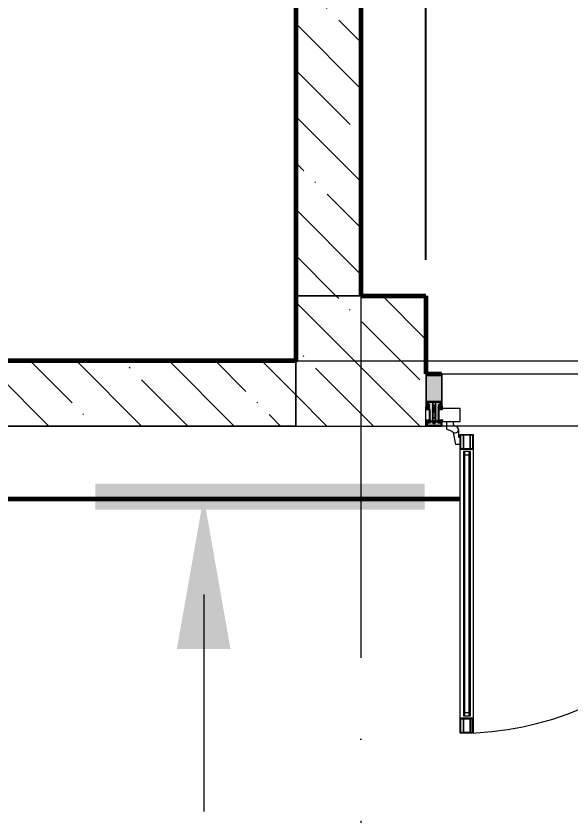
# Model space of a CAD drawing. Header units: millimetres. Extents: x -592259 to 288321, y -552984 to 293768.
# Drawn here: x 89027 to 90731, y 38580 to 41035 of the extents above; entities that cross this region are included whole.
import ezdxf

# ---------------------------------------------------------------- set-up
doc = ezdxf.new("R2010")
doc.units = ezdxf.units.MM
doc.linetypes.add('ADSK_Линия сетки', pattern=[2500, 2000, -250, 0, -250])
doc.linetypes.add('ADSK_Скрыто', pattern=[600, 300, -300])
doc.layers.get('Defpoints').update_dxf_attribs({"color": 250})
for name, color, linetype, lineweight in [('4.1) Штук. 3.1 вып', 6, 'Continuous', 60), ('4.2) Штук 4 вып', 6, 'Continuous', 60), ('A-____-____-DIMS', 250, 'Continuous', 9), ('A-DOOR-____-MCUT', 250, 'Continuous', 5), ('A-DOOR-____-OTLN', 250, 'Continuous', 5), ('A-FLOR-____-OTLN', 250, 'Continuous', 9), ('A-GLAZ-CURT-MCUT', 250, 'Continuous', 9), ('A-GLAZ-CURT-OTLN', 250, 'Continuous', 5), ('A-GLAZ-CWMG-MCUT', 250, 'Continuous', 9), ('A-GLAZ-CWMG-OTLN', 250, 'Continuous', 5), ('A-WALL-____-MCUT', 250, 'Continuous', 13), ('A-WALL-____-PATT', 250, 'Continuous', 13), ('G-____-____-SYMB', 250, 'ADSK_Скрыто', 9), ('G-XREF-____-OTLN', 250, 'Continuous', 9), ('S-COLS-____-MCUT', 250, 'Continuous', 25), ('S-COLS-____-OTLN', 250, 'Continuous', 9), ('S-GRID-____-OTLN', 250, 'Continuous', 9)]:
    doc.layers.add(name, color=color, linetype=linetype, lineweight=lineweight)
doc.styles.get("Standard").update_dxf_attribs({"font": 'ГОСТ тип А.ttf'})
doc.dimstyles.new('А3', dxfattribs={"dimtxt": 333, "dimasz": 222, "dimexe": 222, "dimexo": 111, "dimgap": 111, "dimtad": 1, "dimtoh": 1, "dimdec": 0, "dimrnd": 0.0015, "dimzin": 0, "dimdsep": 46, "dimtxsty": 'Standard', "dimblk": 'OBLIQUE', "dimcen": 0, "dimclrd": 7, "dimclre": 7, "dimclrt": 7, "dimadec": 0, "dimazin": 0, "dimtfac": 1, "dimtdec": 0, "dimtofl": 0, "dimtmove": 0, "dimatfit": 3, "dimfxl": 1, "dimtolj": 1, "dimtzin": 0, "dimarcsym": 0})
pattern_1 = [(135, (12287.91, -0.0006), (-142.5612, -142.5612), []), (135, (12430.48, -0.0006), (-142.5612, -142.5612), [252.016, -50.403, 3.353, -47.05])]

# ---------------------------------------------------------------- blocks, each defined once
blk = doc.blocks.new('Разрез - Номер вида спереди_3_5 мм-32550530-АР1_Кладочный план 1 этажа С2и3')
at = {"layer": 'G-____-____-SYMB', "linetype": 'Continuous'}
for points in [[(9.798, 0.404), (9.798, -0.394), (-0.333, -0.394), (-0.333, 0.404)], [(2.176, -4.675), (3, 0), (3.824, -4.675)]]:
    blk.add_hatch(color=256, dxfattribs=at).paths.add_polyline_path(points)
at = {"layer": 'G-____-____-SYMB', "linetype": 'Continuous', "lineweight": 20}
blk.add_line((3, -3), (3, -9.663), dxfattribs=at)
blk = doc.blocks.new('DRS_ДПУраспашная_2Ст_Прямоугольная - Н_ДО_1420х2400h 3-37168225-АР1_Маркировочный план 1 этажа С2и3')
at = {"layer": 'A-DOOR-____-MCUT'}
for p, q in [((-957.5, -60), (-917.5, -60)), ((-957.5, -977.5), (-957.5, -60)), ((-917.5, -60), (-917.5, -977.5)), ((917.5, -60), (957.5, -60)), ((917.5, -977.5), (917.5, -60)), ((957.5, -60), (957.5, -977.5)), ((-917.5, -977.5), (-957.5, -977.5)), ((957.5, -977.5), (917.5, -977.5))]:
    blk.add_line(p, q, dxfattribs=at)
at = {"layer": 'A-DOOR-____-OTLN'}
for p, q in [((-999.4, -20), (-978.3, -20)), ((-999.4, -20), (-999.4, -44.1)), ((-978.3, -29.2), (-978.3, -20)), ((978.3, -29.2), (978.3, -20)), ((999.4, -20), (978.3, -20)), ((999.4, -20), (999.4, -44.1)), ((-981.7, -51), (-999.4, -44.1)), ((-962.7, -44.9), (-962.7, -64.5)), ((962.7, -44.9), (962.7, -64.5)), ((981.7, -51), (999.4, -44.1)), ((-978.8, -53.8), (-972.1, -90.6)), ((-957.5, -106), (-957.5, -60)), ((-957.5, -60), (-917.5, -60)), ((-955.7, -104.3), (-955.7, -61.7)), ((-955.7, -61.7), (-948.3, -61.7)), ((-948.3, -61.7), (-948.3, -104.3)), ((-946.5, -104.3), (-946.5, -61.7)), ((-946.5, -61.7), (-927.3, -61.7)), ((-927.3, -61.7), (-927.3, -104.3)), ((-925.5, -104.3), (-925.5, -61.7)), ((-925.5, -61.7), (-919.5, -61.7)), ((-919.5, -61.7), (-919.5, -104.3)), ((-917.5, -60), (-917.5, -106)), ((917.5, -60), (917.5, -106)), ((957.5, -60), (917.5, -60)), ((919.5, -61.7), (919.5, -104.3)), ((925.5, -61.7), (919.5, -61.7)), ((925.5, -104.3), (925.5, -61.7)), ((927.3, -61.7), (927.3, -104.3)), ((946.5, -61.7), (927.3, -61.7)), ((946.5, -104.3), (946.5, -61.7)), ((955.7, -61.7), (948.3, -61.7)), ((948.3, -61.7), (948.3, -104.3)), ((955.7, -104.3), (955.7, -61.7)), ((957.5, -106), (957.5, -60)), ((978.8, -53.8), (972.1, -90.6)), ((-957.5, -90.6), (-972.1, -90.6)), ((957.5, -90.6), (972.1, -90.6)), ((-917.5, -106), (-957.5, -106)), ((-948.3, -104.3), (-955.7, -104.3)), ((-925.5, -113), (-947, -113)), ((-947, -113), (-947, -924.5)), ((-927.3, -104.3), (-946.5, -104.3)), ((-943, -924.5), (-943, -113)), ((-929.5, -924.5), (-929.5, -113)), ((-919.5, -104.3), (-925.5, -104.3)), ((-925.5, -924.5), (-925.5, -113)), ((917.5, -106), (957.5, -106)), ((919.5, -104.3), (925.5, -104.3)), ((925.5, -924.5), (925.5, -113)), ((925.5, -113), (947, -113)), ((927.3, -104.3), (946.5, -104.3)), ((929.5, -924.5), (929.5, -113)), ((943, -924.5), (943, -113)), ((947, -113), (947, -924.5)), ((948.3, -104.3), (955.7, -104.3)), ((-943, -123), (-929.5, -123)), ((943, -123), (929.5, -123)), ((-917.5, -931.5), (-957.5, -931.5)), ((-957.5, -977.5), (-957.5, -931.5)), ((-947, -924.5), (-925.5, -924.5)), ((-943, -914.5), (-929.5, -914.5)), ((-917.5, -931.5), (-917.5, -977.5)), ((917.5, -931.5), (957.5, -931.5)), ((917.5, -931.5), (917.5, -977.5)), ((947, -924.5), (925.5, -924.5)), ((943, -914.5), (929.5, -914.5)), ((957.5, -977.5), (957.5, -931.5)), ((-955.7, -975.8), (-955.7, -933.2)), ((-955.7, -933.2), (-948.3, -933.2)), ((-948.3, -933.2), (-948.3, -975.8)), ((-946.5, -975.8), (-946.5, -933.2)), ((-946.5, -933.2), (-927.3, -933.2)), ((-927.3, -933.2), (-927.3, -975.8)), ((-925.5, -933.2), (-925.5, -975.8)), ((-919.5, -933.2), (-925.5, -933.2)), ((-919.5, -975.8), (-919.5, -933.2)), ((919.5, -975.8), (919.5, -933.2)), ((919.5, -933.2), (925.5, -933.2)), ((925.5, -933.2), (925.5, -975.8)), ((927.3, -933.2), (927.3, -975.8)), ((946.5, -933.2), (927.3, -933.2)), ((946.5, -975.8), (946.5, -933.2)), ((955.7, -933.2), (948.3, -933.2)), ((948.3, -933.2), (948.3, -975.8)), ((955.7, -975.8), (955.7, -933.2)), ((-917.5, -977.5), (-957.5, -977.5)), ((-948.3, -975.8), (-955.7, -975.8)), ((-927.3, -975.8), (-946.5, -975.8)), ((-925.5, -975.8), (-919.5, -975.8)), ((917.5, -977.5), (957.5, -977.5)), ((925.5, -975.8), (919.5, -975.8)), ((927.3, -975.8), (946.5, -975.8)), ((948.3, -975.8), (955.7, -975.8))]:
    blk.add_line(p, q, dxfattribs=at)
for centre, radius, start, end in [((-957.5, -20), 957.5, 270, 0), ((957.5, -20), 957.5, 180, 270), ((-973.2, -44.9), 10.5, 215.318, 90), ((-973.2, -29.2), 5.18, 180, 270), ((973.2, -44.9), 10.5, 90, 324.682), ((973.2, -29.2), 5.18, 270, 0), ((-957.5, -64.5), 5.18, 180, 270.1088), ((957.5, -64.5), 5.18, 269.8912, 360)]:
    blk.add_arc(centre, radius, start, end, dxfattribs=at)
at = {"layer": 'A-GLAZ-CURT-MCUT', "lineweight": 5}
for p, q in [((-957.5, 20), (-1022.5, 20)), ((-1022.5, 20), (-1022.5, -20)), ((-957.5, -20), (-957.5, 20)), ((1022.5, 20), (957.5, 20)), ((957.5, 20), (957.5, -20)), ((1022.5, -20), (1022.5, 20)), ((-1022.5, -20), (-957.5, -20)), ((957.5, -20), (1022.5, -20))]:
    blk.add_line(p, q, dxfattribs=at)
blk = doc.blocks.new('Прямоугольный импост - 160_dwg-V23-АР1_Маркировочный план 1 этажа С2и3')
at = {"layer": 'G-XREF-____-OTLN'}
for p, q in [((227998.7, 194628.5), (227999.1, 194628.4)), ((228024.5, 194628.5), (228024.2, 194628.4)), ((228009.4, 194620.5), (228013.9, 194620.5)), ((228010.4, 194620.5), (228010.4, 194622.8)), ((228012.9, 194620.5), (228012.9, 194622.8))]:
    blk.add_line(p, q, dxfattribs=at)
at = {"layer": 'G-XREF-____-OTLN', "flags": 128}
for points in [[(227987.6, 194772.7), (227987.4, 194772.5), (227987.1, 194772.2), (227986.9, 194772), (227986.6, 194771.7)], [(228035.6, 194772.7), (228023.6, 194772.7), (228011.6, 194772.7), (227999.6, 194772.7), (227987.6, 194772.7)], [(228036.6, 194771.7), (228036.4, 194772), (228036.1, 194772.2), (228035.9, 194772.5), (228035.6, 194772.7)], [(227986.6, 194771.7), (227986.6, 194747), (227986.6, 194722.2), (227986.6, 194697.5), (227986.6, 194672.7)], [(227988.6, 194689), (227988.6, 194708.9), (227988.6, 194728.9), (227988.6, 194748.8), (227988.6, 194768.7)], [(227988.6, 194768.7), (228000.1, 194768.7), (228011.6, 194768.7), (228023.1, 194768.7), (228034.6, 194768.7)], [(228034.6, 194768.7), (228034.6, 194748.8), (228034.6, 194728.9), (228034.6, 194708.9), (228034.6, 194689)], [(228036.6, 194672.7), (228036.6, 194697.5), (228036.6, 194722.2), (228036.6, 194747), (228036.6, 194771.7)], [(227988.1, 194673.7), (227988.1, 194675), (227988.1, 194676.2), (227988.1, 194677.5), (227988.1, 194678.7)], [(227988.1, 194678.7), (227989.1, 194678.7), (227990, 194678.7), (227990.9, 194678.7), (227991.8, 194678.7)], [(228034.6, 194689), (228023.1, 194689), (228011.6, 194689), (228000.1, 194689), (227988.6, 194689)], [(227988.6, 194685.7), (227988.9, 194686), (227989.1, 194686.2), (227989.4, 194686.5), (227989.6, 194686.7)], [(227988.6, 194681.7), (227988.6, 194682.7), (227988.6, 194683.7), (227988.6, 194684.7), (227988.6, 194685.7)], [(227989.6, 194681.5), (227989.4, 194681.6), (227989.1, 194681.6), (227988.9, 194681.7), (227988.6, 194681.7)], [(227989.6, 194686.7), (227993.6, 194686.7), (227997.6, 194686.7), (228001.6, 194686.7), (228005.6, 194686.7)], [(227989.9, 194681.7), (227989.8, 194681.7), (227989.7, 194681.6), (227989.7, 194681.6), (227989.6, 194681.5)], [(227994.4, 194681.7), (227993.3, 194681.7), (227992.2, 194681.7), (227991, 194681.7), (227989.9, 194681.7)], [(227991.8, 194678.7), (227991.9, 194678.8), (227992, 194678.9), (227992.1, 194678.9), (227992.1, 194679)], [(227992.1, 194679), (227992.2, 194678.9), (227992.3, 194678.9), (227992.4, 194678.8), (227992.4, 194678.7)], [(227992.4, 194678.7), (227993.4, 194678.7), (227994.3, 194678.7), (227995.2, 194678.7), (227996.1, 194678.7)], [(227994.6, 194681.7), (227994.6, 194681.7), (227994.5, 194681.7), (227994.5, 194681.7), (227994.4, 194681.7)], [(227997, 194679.9), (227996.4, 194680.3), (227995.8, 194680.8), (227995.2, 194681.2), (227994.6, 194681.7)], [(227996.1, 194678.7), (227996.1, 194677.5), (227996.1, 194676.2), (227996.1, 194675), (227996.1, 194673.7)], [(227997.6, 194678.7), (227997.5, 194679), (227997.3, 194679.3), (227997.2, 194679.6), (227997, 194679.9)], [(227997.6, 194672.7), (227997.6, 194674.2), (227997.6, 194675.7), (227997.6, 194677.2), (227997.6, 194678.7)], [(228005.6, 194686.7), (228005.9, 194686.5), (228006.1, 194686.2), (228006.4, 194686), (228006.6, 194685.7)], [(228006.6, 194685.7), (228006.6, 194678.3), (228006.6, 194670.9), (228006.6, 194663.4), (228006.6, 194656)], [(228008.6, 194686.4), (228008.7, 194686.5), (228008.8, 194686.6), (228008.9, 194686.6), (228008.9, 194686.7)], [(228008.6, 194676.3), (228008.6, 194678.8), (228008.6, 194681.4), (228008.6, 194683.9), (228008.6, 194686.4)], [(228008.9, 194676), (228008.9, 194676.1), (228008.8, 194676.2), (228008.7, 194676.2), (228008.6, 194676.3)], [(228008.9, 194686.7), (228010.3, 194686.7), (228011.6, 194686.7), (228013, 194686.7), (228014.3, 194686.7)], [(228014.3, 194676), (228013, 194676), (228011.6, 194676), (228010.3, 194676), (228008.9, 194676)], [(228014.3, 194686.7), (228014.4, 194686.6), (228014.5, 194686.6), (228014.6, 194686.5), (228014.6, 194686.4)], [(228014.6, 194676.3), (228014.6, 194676.2), (228014.5, 194676.2), (228014.4, 194676.1), (228014.3, 194676)], [(228014.6, 194686.4), (228014.6, 194683.9), (228014.6, 194681.4), (228014.6, 194678.8), (228014.6, 194676.3)], [(228016.6, 194685.7), (228016.9, 194686), (228017.1, 194686.2), (228017.4, 194686.5), (228017.6, 194686.7)], [(228016.6, 194656), (228016.6, 194663.4), (228016.6, 194670.9), (228016.6, 194678.3), (228016.6, 194685.7)], [(228017.6, 194686.7), (228021.6, 194686.7), (228025.6, 194686.7), (228029.6, 194686.7), (228033.6, 194686.7)], [(228026.2, 194679.9), (228026.1, 194679.6), (228025.9, 194679.3), (228025.8, 194679), (228025.6, 194678.7)], [(228025.6, 194678.7), (228025.6, 194677.2), (228025.6, 194675.7), (228025.6, 194674.2), (228025.6, 194672.7)], [(228028.7, 194681.7), (228028, 194681.2), (228027.4, 194680.8), (228026.8, 194680.3), (228026.2, 194679.9)], [(228027.1, 194673.7), (228027.1, 194675), (228027.1, 194676.2), (228027.1, 194677.5), (228027.1, 194678.7)], [(228027.1, 194678.7), (228028.1, 194678.7), (228029, 194678.7), (228029.9, 194678.7), (228030.8, 194678.7)], [(228028.8, 194681.7), (228028.8, 194681.7), (228028.7, 194681.7), (228028.7, 194681.7), (228028.7, 194681.7)], [(228033.4, 194681.7), (228032.2, 194681.7), (228031.1, 194681.7), (228030, 194681.7), (228028.8, 194681.7)], [(228030.8, 194678.7), (228030.9, 194678.8), (228031, 194678.9), (228031.1, 194678.9), (228031.1, 194679)], [(228031.1, 194679), (228031.2, 194678.9), (228031.3, 194678.9), (228031.4, 194678.8), (228031.4, 194678.7)], [(228031.4, 194678.7), (228032.4, 194678.7), (228033.3, 194678.7), (228034.2, 194678.7), (228035.1, 194678.7)], [(228033.7, 194681.5), (228033.6, 194681.6), (228033.5, 194681.6), (228033.5, 194681.7), (228033.4, 194681.7)], [(228033.6, 194686.7), (228033.9, 194686.5), (228034.1, 194686.2), (228034.4, 194686), (228034.6, 194685.7)], [(228034.6, 194681.7), (228034.4, 194681.7), (228034.1, 194681.6), (228033.9, 194681.6), (228033.7, 194681.5)], [(228034.6, 194685.7), (228034.6, 194684.7), (228034.6, 194683.7), (228034.6, 194682.7), (228034.6, 194681.7)], [(228035.1, 194678.7), (228035.1, 194677.5), (228035.1, 194676.2), (228035.1, 194675), (228035.1, 194673.7)], [(227986.6, 194672.7), (227987.1, 194672.7), (227987.6, 194672.7), (227988.1, 194672.7), (227988.6, 194672.7)], [(227999.6, 194631.5), (227999.6, 194663.5), (227986.6, 194663.5)], [(227989.1, 194673.7), (227988.9, 194673.7), (227988.6, 194673.7), (227988.4, 194673.7), (227988.1, 194673.7)], [(227988.6, 194672.7), (227988.8, 194672.8), (227988.9, 194673), (227989, 194673.1), (227989.1, 194673.2)], [(227989.1, 194673.2), (227989.1, 194673.3), (227989.1, 194673.5), (227989.1, 194673.6), (227989.1, 194673.7)], [(227996.1, 194673.7), (227995.9, 194673.7), (227995.6, 194673.7), (227995.4, 194673.7), (227995.1, 194673.7)], [(227995.1, 194673.7), (227995.1, 194673.6), (227995.1, 194673.5), (227995.1, 194673.3), (227995.1, 194673.2)], [(227995.1, 194673.2), (227995.3, 194673.1), (227995.4, 194673), (227995.5, 194672.8), (227995.6, 194672.7)], [(227995.6, 194672.7), (227996.1, 194672.7), (227996.6, 194672.7), (227997.1, 194672.7), (227997.6, 194672.7)], [(228006.6, 194656), (228006.7, 194655.9), (228006.8, 194655.9), (228006.9, 194655.8), (228006.9, 194655.7)], [(228006.9, 194655.7), (228007.2, 194655.7), (228007.5, 194655.7), (228007.8, 194655.7), (228008.1, 194655.7)], [(228008.1, 194655.7), (228008.4, 194656), (228008.6, 194656.2), (228008.9, 194656.5), (228009.1, 194656.7)], [(228009.1, 194671.1), (228009.3, 194671.2), (228009.4, 194671.3), (228009.6, 194671.4), (228009.8, 194671.5)], [(228009.6, 194670.8), (228009.5, 194670.9), (228009.4, 194671), (228009.3, 194671), (228009.1, 194671.1)], [(228009.1, 194669.3), (228009.3, 194669.4), (228009.4, 194669.5), (228009.5, 194669.5), (228009.6, 194669.6)], [(228009.6, 194669), (228009.5, 194669.1), (228009.4, 194669.2), (228009.3, 194669.2), (228009.1, 194669.3)], [(228009.1, 194667.5), (228009.3, 194667.6), (228009.4, 194667.7), (228009.5, 194667.7), (228009.6, 194667.8)], [(228009.6, 194667.2), (228009.5, 194667.3), (228009.4, 194667.4), (228009.3, 194667.4), (228009.1, 194667.5)], [(228009.1, 194665.7), (228009.3, 194665.8), (228009.4, 194665.9), (228009.5, 194665.9), (228009.6, 194666)], [(228009.6, 194665.4), (228009.5, 194665.5), (228009.4, 194665.6), (228009.3, 194665.6), (228009.1, 194665.7)], [(228009.1, 194663.9), (228009.3, 194664), (228009.4, 194664.1), (228009.5, 194664.1), (228009.6, 194664.2)], [(228009.6, 194663.6), (228009.5, 194663.7), (228009.4, 194663.8), (228009.3, 194663.8), (228009.1, 194663.9)], [(228009.1, 194662.1), (228009.3, 194662.2), (228009.4, 194662.3), (228009.5, 194662.3), (228009.6, 194662.4)], [(228009.6, 194661.8), (228009.5, 194661.9), (228009.4, 194662), (228009.3, 194662), (228009.1, 194662.1)], [(228009.1, 194660.3), (228009.3, 194660.4), (228009.4, 194660.5), (228009.5, 194660.5), (228009.6, 194660.6)], [(228009.6, 194660), (228009.5, 194660.1), (228009.4, 194660.2), (228009.3, 194660.2), (228009.1, 194660.3)], [(228009.1, 194658.5), (228009.3, 194658.6), (228009.4, 194658.7), (228009.5, 194658.7), (228009.6, 194658.8)], [(228009.6, 194658.2), (228009.5, 194658.3), (228009.4, 194658.4), (228009.3, 194658.4), (228009.1, 194658.5)], [(228009.1, 194656.7), (228009.3, 194656.8), (228009.4, 194656.9), (228009.5, 194656.9), (228009.6, 194657)], [(228009.6, 194669.6), (228009.6, 194669.9), (228009.6, 194670.2), (228009.6, 194670.5), (228009.6, 194670.8)], [(228009.6, 194667.8), (228009.6, 194668.1), (228009.6, 194668.4), (228009.6, 194668.7), (228009.6, 194669)], [(228009.6, 194666), (228009.6, 194666.3), (228009.6, 194666.6), (228009.6, 194666.9), (228009.6, 194667.2)], [(228009.6, 194664.2), (228009.6, 194664.5), (228009.6, 194664.8), (228009.6, 194665.1), (228009.6, 194665.4)], [(228009.6, 194662.4), (228009.6, 194662.7), (228009.6, 194663), (228009.6, 194663.3), (228009.6, 194663.6)], [(228009.6, 194660.6), (228009.6, 194660.9), (228009.6, 194661.2), (228009.6, 194661.5), (228009.6, 194661.8)], [(228009.6, 194658.8), (228009.6, 194659.1), (228009.6, 194659.4), (228009.6, 194659.7), (228009.6, 194660)], [(228009.6, 194657), (228009.6, 194657.3), (228009.6, 194657.6), (228009.6, 194657.9), (228009.6, 194658.2)], [(228009.8, 194671.5), (228010, 194671.9), (228010.3, 194672.3), (228010.5, 194672.8), (228010.8, 194673.2)], [(228010.8, 194673.2), (228011.2, 194673.2), (228011.6, 194673.2), (228012.1, 194673.2), (228012.5, 194673.2)], [(228012.5, 194673.2), (228012.8, 194672.7), (228013.1, 194672.2), (228013.3, 194671.7), (228013.6, 194671.3)], [(228013.6, 194671.3), (228013.6, 194671.1), (228013.6, 194670.9), (228013.6, 194670.7), (228013.6, 194670.5)], [(228013.6, 194670.5), (228013.8, 194670.4), (228013.9, 194670.4), (228014, 194670.3), (228014.1, 194670.2)], [(228014.1, 194670.2), (228014, 194670.1), (228013.9, 194670.1), (228013.8, 194670), (228013.6, 194669.9)], [(228013.6, 194669.9), (228013.6, 194669.6), (228013.6, 194669.3), (228013.6, 194669), (228013.6, 194668.7)], [(228013.6, 194668.7), (228013.8, 194668.6), (228013.9, 194668.6), (228014, 194668.5), (228014.1, 194668.4)], [(228014.1, 194668.4), (228014, 194668.3), (228013.9, 194668.3), (228013.8, 194668.2), (228013.6, 194668.1)], [(228013.6, 194668.1), (228013.6, 194667.8), (228013.6, 194667.5), (228013.6, 194667.2), (228013.6, 194666.9)], [(228013.6, 194666.9), (228013.8, 194666.8), (228013.9, 194666.8), (228014, 194666.7), (228014.1, 194666.6)], [(228014.1, 194666.6), (228014, 194666.5), (228013.9, 194666.5), (228013.8, 194666.4), (228013.6, 194666.3)], [(228013.6, 194666.3), (228013.6, 194666), (228013.6, 194665.7), (228013.6, 194665.4), (228013.6, 194665.1)], [(228013.6, 194665.1), (228013.8, 194665), (228013.9, 194665), (228014, 194664.9), (228014.1, 194664.8)], [(228014.1, 194664.8), (228014, 194664.7), (228013.9, 194664.7), (228013.8, 194664.6), (228013.6, 194664.5)], [(228013.6, 194664.5), (228013.6, 194664.2), (228013.6, 194663.9), (228013.6, 194663.6), (228013.6, 194663.3)], [(228013.6, 194663.3), (228013.8, 194663.2), (228013.9, 194663.2), (228014, 194663.1), (228014.1, 194663)], [(228014.1, 194663), (228014, 194662.9), (228013.9, 194662.9), (228013.8, 194662.8), (228013.6, 194662.7)], [(228013.6, 194662.7), (228013.6, 194662.4), (228013.6, 194662.1), (228013.6, 194661.8), (228013.6, 194661.5)], [(228013.6, 194661.5), (228013.8, 194661.4), (228013.9, 194661.4), (228014, 194661.3), (228014.1, 194661.2)], [(228014.1, 194661.2), (228014, 194661.1), (228013.9, 194661.1), (228013.8, 194661), (228013.6, 194660.9)], [(228013.6, 194660.9), (228013.6, 194660.6), (228013.6, 194660.3), (228013.6, 194660), (228013.6, 194659.7)], [(228013.6, 194659.7), (228013.8, 194659.6), (228013.9, 194659.6), (228014, 194659.5), (228014.1, 194659.4)], [(228014.1, 194659.4), (228014, 194659.3), (228013.9, 194659.3), (228013.8, 194659.2), (228013.6, 194659.1)], [(228013.6, 194659.1), (228013.6, 194658.8), (228013.6, 194658.5), (228013.6, 194658.2), (228013.6, 194657.9)], [(228013.6, 194657.9), (228013.8, 194657.8), (228013.9, 194657.8), (228014, 194657.7), (228014.1, 194657.6)], [(228014.1, 194657.6), (228014.1, 194657.4), (228014.1, 194657.2), (228014.1, 194656.9), (228014.1, 194656.7)], [(228014.1, 194656.7), (228014.4, 194656.5), (228014.6, 194656.2), (228014.9, 194656), (228015.1, 194655.7)], [(228015.1, 194655.7), (228015.4, 194655.7), (228015.7, 194655.7), (228016, 194655.7), (228016.3, 194655.7)], [(228016.3, 194655.7), (228016.4, 194655.8), (228016.5, 194655.9), (228016.6, 194655.9), (228016.6, 194656)], [(228036.6, 194663.5), (228023.6, 194663.5), (228023.6, 194631.5)], [(228025.6, 194672.7), (228026.1, 194672.7), (228026.6, 194672.7), (228027.1, 194672.7), (228027.6, 194672.7)], [(228028.1, 194673.7), (228027.9, 194673.7), (228027.6, 194673.7), (228027.4, 194673.7), (228027.1, 194673.7)], [(228027.6, 194672.7), (228027.8, 194672.8), (228027.9, 194673), (228028, 194673.1), (228028.1, 194673.2)], [(228028.1, 194673.2), (228028.1, 194673.3), (228028.1, 194673.5), (228028.1, 194673.6), (228028.1, 194673.7)], [(228035.1, 194673.7), (228034.9, 194673.7), (228034.6, 194673.7), (228034.4, 194673.7), (228034.1, 194673.7)], [(228034.1, 194673.7), (228034.1, 194673.6), (228034.1, 194673.5), (228034.1, 194673.3), (228034.1, 194673.2)], [(228034.1, 194673.2), (228034.3, 194673.1), (228034.4, 194673), (228034.5, 194672.8), (228034.6, 194672.7)], [(228034.6, 194672.7), (228035.1, 194672.7), (228035.6, 194672.7), (228036.1, 194672.7), (228036.6, 194672.7)], [(227989.4, 194631.5), (227988.9, 194631.5), (227988.4, 194630.5), (227987.9, 194630.5), (227985.8, 194633), (227985.4, 194632.6), (227986.6, 194628.9), (227986.6, 194628.8), (227987, 194628.4), (227990.8, 194628.4), (227991.1, 194628.5), (227991.8, 194628.3), (227991.8, 194627.1), (227991.6, 194626.9), (227991.4, 194626.9), (227991.3, 194626.5), (227992.5, 194625.3), (227992.9, 194625.2), (227997, 194625.2), (227997.4, 194625.3), (227998.6, 194626.5), (227998.4, 194626.9), (227998.2, 194626.9), (227998, 194627.1), (227998, 194628.3)], [(227987.4, 194628.4), (227987.2, 194628.3), (227987, 194628.3), (227986.8, 194628.2), (227986.6, 194628.2)], [(227986.6, 194628.2), (227986.6, 194624.8), (227986.6, 194621.4), (227986.6, 194618), (227986.6, 194614.6)], [(227989, 194625.3), (227988.6, 194626), (227988.2, 194626.8), (227987.8, 194627.6), (227987.4, 194628.4)], [(227987.9, 194628.4), (227987.9, 194628.3), (227987.8, 194628.2), (227987.7, 194628.1), (227987.7, 194627.9)], [(227987.7, 194627.9), (227988, 194627.2), (227988.4, 194626.5), (227988.7, 194625.8), (227989.1, 194625)], [(227991.4, 194628.4), (227990.6, 194628.4), (227989.7, 194628.4), (227988.8, 194628.4), (227987.9, 194628.4)], [(227988.9, 194624.4), (227989, 194624.6), (227989, 194624.8), (227989, 194625), (227989, 194625.3)], [(227989.1, 194625), (227989, 194624.8), (227989, 194624.6), (227989, 194624.4), (227989, 194624.2)], [(228001.3, 194628.4), (228001.6, 194628.7), (228001.6, 194631.1), (228001.6, 194631.3), (228001.4, 194631.5), (228000.9, 194631.5), (228000.4, 194630.8), (227999.9, 194630.8), (227999.4, 194631.5), (227998.9, 194631.5), (227998.4, 194630.8), (227997.9, 194630.8), (227997.4, 194631.5), (227996.9, 194631.5), (227996.4, 194630.8), (227995.9, 194630.8), (227995.4, 194631.5), (227994.9, 194631.5), (227994.4, 194630.8), (227993.9, 194630.8), (227993.4, 194631.5), (227992.9, 194631.5), (227992.4, 194630.8), (227991.9, 194630.8), (227991.4, 194631.5), (227990.9, 194631.5), (227990.4, 194630.8), (227989.9, 194630.8), (227989.4, 194631.5)], [(227990.9, 194625.7), (227990.9, 194626.1), (227990.9, 194626.5), (227990.9, 194627), (227990.9, 194627.4)], [(227990.9, 194627.4), (227991.2, 194627.4), (227991.4, 194627.4), (227991.7, 194627.4), (227991.9, 194627.4)], [(227991.9, 194624.7), (227991.7, 194624.9), (227991.4, 194625.2), (227991.2, 194625.4), (227990.9, 194625.7)], [(227991.9, 194627.9), (227991.8, 194628), (227991.7, 194628.1), (227991.6, 194628.3), (227991.4, 194628.4)], [(227991.9, 194627.4), (227991.9, 194627.5), (227991.9, 194627.6), (227991.9, 194627.8), (227991.9, 194627.9)], [(227998.4, 194628.4), (227998.3, 194628.3), (227998.2, 194628.1), (227998.1, 194628), (227997.9, 194627.9)], [(227997.9, 194627.9), (227997.9, 194627.8), (227997.9, 194627.6), (227997.9, 194627.5), (227997.9, 194627.4)], [(227997.9, 194627.4), (227998.2, 194627.4), (227998.4, 194627.4), (227998.7, 194627.4), (227998.9, 194627.4)], [(228024.8, 194628.4), (228018.2, 194628.4), (228011.6, 194628.4), (228005, 194628.4), (227998.4, 194628.4)], [(227998.9, 194625), (227998.9, 194624.9), (227998.8, 194624.8), (227998.7, 194624.8), (227998.6, 194624.7)], [(227998.9, 194627.4), (227998.9, 194626.8), (227998.9, 194626.2), (227998.9, 194625.6), (227998.9, 194625)], [(228000.4, 194625.4), (228000.7, 194625.6), (228000.9, 194625.9), (228001.2, 194626.1), (228001.4, 194626.4)], [(228000.4, 194624.2), (228000.4, 194624.5), (228000.4, 194624.8), (228000.4, 194625.1), (228000.4, 194625.4)], [(228001.4, 194626.4), (228003.9, 194626.4), (228006.4, 194626.4), (228008.9, 194626.4), (228011.3, 194626.4)], [(228015.1, 194621.7), (228015.1, 194625.5), (228008.2, 194625.5), (228008.2, 194621.7)], [(228011.3, 194626.4), (228011.4, 194626.5), (228011.5, 194626.5), (228011.6, 194626.6), (228011.6, 194626.7)], [(228011.6, 194626.7), (228011.7, 194626.6), (228011.8, 194626.5), (228011.9, 194626.5), (228011.9, 194626.4)], [(228011.9, 194626.4), (228014.4, 194626.4), (228016.9, 194626.4), (228019.4, 194626.4), (228021.8, 194626.4)], [(228021.9, 194628.4), (228021.6, 194628.7), (228021.6, 194631.1), (228021.7, 194631.3), (228021.9, 194631.5), (228022.4, 194631.5), (228022.9, 194630.8), (228023.4, 194630.8), (228023.9, 194631.5), (228024.4, 194631.5), (228024.9, 194630.8), (228025.4, 194630.8), (228025.9, 194631.5), (228026.4, 194631.5), (228026.9, 194630.8), (228027.4, 194630.8), (228027.9, 194631.5), (228028.4, 194631.5), (228028.9, 194630.8), (228029.4, 194630.8), (228029.9, 194631.5), (228030.4, 194631.5), (228030.9, 194630.8), (228031.4, 194630.8), (228031.9, 194631.5), (228032.4, 194631.5), (228032.9, 194630.8), (228033.4, 194630.8), (228033.9, 194631.5)], [(228021.8, 194626.4), (228022.1, 194626.1), (228022.3, 194625.9), (228022.6, 194625.6), (228022.8, 194625.4)], [(228022.8, 194625.4), (228022.8, 194625.1), (228022.8, 194624.8), (228022.8, 194624.5), (228022.8, 194624.2)], [(228024.3, 194625), (228024.3, 194625.6), (228024.3, 194626.2), (228024.3, 194626.8), (228024.3, 194627.4)], [(228024.3, 194627.4), (228024.6, 194627.4), (228024.8, 194627.4), (228025.1, 194627.4), (228025.3, 194627.4)], [(228024.6, 194624.7), (228024.6, 194624.8), (228024.5, 194624.8), (228024.4, 194624.9), (228024.3, 194625)], [(228033.9, 194631.5), (228034.4, 194631.5), (228034.9, 194630.5), (228035.4, 194630.5), (228037.4, 194633), (228037.9, 194632.6), (228036.6, 194628.9), (228036.6, 194628.8), (228036.2, 194628.4), (228032.5, 194628.4), (228032.1, 194628.5), (228031.4, 194628.3), (228031.4, 194627.1), (228031.6, 194626.9), (228031.8, 194626.9), (228032, 194626.5), (228030.8, 194625.3), (228030.4, 194625.2), (228026.3, 194625.2), (228025.9, 194625.3), (228024.7, 194626.5), (228024.8, 194626.9), (228025, 194626.9), (228025.2, 194627.1), (228025.2, 194628.3)], [(228025.3, 194627.9), (228025.2, 194628), (228025.1, 194628.1), (228025, 194628.3), (228024.8, 194628.4)], [(228025.3, 194627.4), (228025.3, 194627.5), (228025.3, 194627.6), (228025.3, 194627.8), (228025.3, 194627.9)], [(228031.8, 194628.4), (228031.7, 194628.3), (228031.6, 194628.1), (228031.5, 194628), (228031.3, 194627.9)], [(228031.3, 194627.9), (228031.3, 194627.8), (228031.3, 194627.6), (228031.3, 194627.5), (228031.3, 194627.4)], [(228031.3, 194627.4), (228031.6, 194627.4), (228031.8, 194627.4), (228032.1, 194627.4), (228032.3, 194627.4)], [(228032.3, 194625.7), (228032.1, 194625.4), (228031.8, 194625.2), (228031.6, 194624.9), (228031.3, 194624.7)], [(228035.3, 194628.4), (228034.5, 194628.4), (228033.6, 194628.4), (228032.7, 194628.4), (228031.8, 194628.4)], [(228032.3, 194627.4), (228032.3, 194627), (228032.3, 194626.5), (228032.3, 194626.1), (228032.3, 194625.7)], [(228035.9, 194628.4), (228035.5, 194627.6), (228035, 194626.8), (228034.6, 194626), (228034.2, 194625.3)], [(228034.2, 194625), (228034.6, 194625.8), (228034.9, 194626.5), (228035.3, 194627.2), (228035.6, 194627.9)], [(228034.2, 194625.3), (228034.2, 194625), (228034.3, 194624.8), (228034.3, 194624.6), (228034.3, 194624.4)], [(228034.3, 194624.2), (228034.3, 194624.4), (228034.2, 194624.6), (228034.2, 194624.8), (228034.2, 194625)], [(228035.6, 194627.9), (228035.5, 194628.1), (228035.5, 194628.2), (228035.4, 194628.3), (228035.3, 194628.4)], [(228036.6, 194628.2), (228036.4, 194628.2), (228036.3, 194628.3), (228036.1, 194628.3), (228035.9, 194628.4)], [(228036.6, 194614.6), (228036.6, 194618), (228036.6, 194621.4), (228036.6, 194624.8), (228036.6, 194628.2)], [(227986.6, 194614.6), (227987, 194614.2), (227987.4, 194613.8), (227987.8, 194613.5), (227988.1, 194613.1)], [(227987.9, 194623.2), (227988.2, 194623.5), (227988.4, 194623.8), (227988.7, 194624.1), (227988.9, 194624.4)], [(227987.9, 194617.7), (227987.9, 194619.1), (227987.9, 194620.4), (227987.9, 194621.8), (227987.9, 194623.2)], [(227988.2, 194617.4), (227988.2, 194617.5), (227988.1, 194617.5), (227988, 194617.6), (227987.9, 194617.7)], [(227987.9, 194615.8), (227988, 194615.9), (227988.1, 194615.9), (227988.2, 194616), (227988.2, 194616.1)], [(227987.9, 194614.7), (227987.9, 194615), (227987.9, 194615.2), (227987.9, 194615.5), (227987.9, 194615.8)], [(227988.2, 194614.4), (227988.2, 194614.5), (227988.1, 194614.5), (227988, 194614.6), (227987.9, 194614.7)], [(227988.1, 194613.1), (227999.9, 194613.1), (228011.6, 194613.1), (228023.4, 194613.1), (228035.1, 194613.1)], [(227989, 194624.2), (227988.8, 194623.9), (227988.6, 194623.6), (227988.4, 194623.3), (227988.2, 194623)], [(227988.2, 194623), (227988.2, 194623), (227988.2, 194622.9), (227988.2, 194622.8), (227988.2, 194622.8)], [(227988.2, 194622.8), (227988.6, 194621.6), (227989.1, 194620.5), (227989.5, 194619.3), (227990, 194618.2)], [(227990.6, 194617.4), (227990, 194617.4), (227989.4, 194617.4), (227988.8, 194617.4), (227988.2, 194617.4)], [(227988.2, 194616.1), (227988.8, 194616.1), (227989.4, 194616.1), (227990, 194616.1), (227990.6, 194616.1)], [(228035, 194614.4), (228023.3, 194614.4), (228011.6, 194614.4), (227999.9, 194614.4), (227988.2, 194614.4)], [(227990, 194618.2), (227990.2, 194618.2), (227990.4, 194618.3), (227990.7, 194618.3), (227990.9, 194618.4)], [(227990.9, 194617.1), (227990.9, 194617.2), (227990.8, 194617.2), (227990.7, 194617.3), (227990.6, 194617.4)], [(227990.6, 194616.1), (227990.7, 194616.2), (227990.8, 194616.2), (227990.9, 194616.3), (227990.9, 194616.4)], [(227990.9, 194622.7), (227991.1, 194622.8), (227991.2, 194622.9), (227991.3, 194623.1), (227991.4, 194623.2)], [(227990.9, 194618.4), (227990.9, 194619.5), (227990.9, 194620.5), (227990.9, 194621.6), (227990.9, 194622.7)], [(227990.9, 194616.4), (227990.9, 194616.6), (227990.9, 194616.7), (227990.9, 194616.9), (227990.9, 194617.1)], [(227991.4, 194623.2), (227993.4, 194623.2), (227995.4, 194623.2), (227997.4, 194623.2), (227999.4, 194623.2)], [(227998.6, 194624.7), (227997, 194624.7), (227995.3, 194624.7), (227993.6, 194624.7), (227991.9, 194624.7)], [(227999.4, 194623.2), (227999.7, 194623.4), (227999.9, 194623.7), (228000.2, 194623.9), (228000.4, 194624.2)], [(228014.1, 194620.5), (228014.1, 194622.8), (228011.6, 194623.8), (228009.2, 194622.8), (228009.2, 194620.5)], [(228022.8, 194624.2), (228023.1, 194623.9), (228023.3, 194623.7), (228023.6, 194623.4), (228023.8, 194623.2)], [(228023.8, 194623.2), (228025.8, 194623.2), (228027.8, 194623.2), (228029.8, 194623.2), (228031.8, 194623.2)], [(228031.3, 194624.7), (228029.7, 194624.7), (228028, 194624.7), (228026.3, 194624.7), (228024.6, 194624.7)], [(228031.8, 194623.2), (228032, 194623.1), (228032.1, 194622.9), (228032.2, 194622.8), (228032.3, 194622.7)], [(228032.3, 194622.7), (228032.3, 194621.6), (228032.3, 194620.5), (228032.3, 194619.5), (228032.3, 194618.4)], [(228032.3, 194618.4), (228032.6, 194618.3), (228032.8, 194618.3), (228033.1, 194618.2), (228033.3, 194618.2)], [(228032.6, 194617.4), (228032.6, 194617.3), (228032.5, 194617.2), (228032.4, 194617.2), (228032.3, 194617.1)], [(228032.3, 194617.1), (228032.3, 194616.9), (228032.3, 194616.7), (228032.3, 194616.6), (228032.3, 194616.4)], [(228032.3, 194616.4), (228032.4, 194616.3), (228032.5, 194616.2), (228032.6, 194616.2), (228032.6, 194616.1)], [(228035, 194617.4), (228034.4, 194617.4), (228033.8, 194617.4), (228033.2, 194617.4), (228032.6, 194617.4)], [(228032.6, 194616.1), (228033.2, 194616.1), (228033.8, 194616.1), (228034.4, 194616.1), (228035, 194616.1)], [(228033.3, 194618.2), (228033.7, 194619.3), (228034.2, 194620.5), (228034.7, 194621.6), (228035.1, 194622.8)], [(228034.3, 194624.4), (228034.6, 194624.1), (228034.8, 194623.8), (228035.1, 194623.5), (228035.3, 194623.2)], [(228035.1, 194623), (228034.9, 194623.3), (228034.7, 194623.6), (228034.5, 194623.9), (228034.3, 194624.2)], [(228035.3, 194617.7), (228035.3, 194617.6), (228035.2, 194617.5), (228035.1, 194617.5), (228035, 194617.4)], [(228035, 194616.1), (228035.1, 194616), (228035.2, 194615.9), (228035.3, 194615.9), (228035.3, 194615.8)], [(228035.3, 194614.7), (228035.3, 194614.6), (228035.2, 194614.5), (228035.1, 194614.5), (228035, 194614.4)], [(228035.1, 194622.8), (228035.1, 194622.8), (228035.1, 194622.9), (228035.1, 194623), (228035.1, 194623)], [(228035.1, 194613.1), (228035.5, 194613.5), (228035.9, 194613.8), (228036.3, 194614.2), (228036.6, 194614.6)], [(228035.3, 194623.2), (228035.3, 194621.8), (228035.3, 194620.4), (228035.3, 194619.1), (228035.3, 194617.7)], [(228035.3, 194615.8), (228035.3, 194615.5), (228035.3, 194615.2), (228035.3, 194615), (228035.3, 194614.7)]]:
    blk.add_lwpolyline(points, dxfattribs=at)
for points in [[(227994.4, 194665.7), (227996.4, 194664.7), (227996.5, 194664.7), (227997.3, 194664.7), (227997.6, 194665), (227997.6, 194674.5), (227997.4, 194674.7), (227996.3, 194674.7), (227995.9, 194674.6), (227995.2, 194674.8), (227995.2, 194676), (227995.4, 194676.2), (227995.6, 194676.2), (227995.8, 194676.6), (227994.6, 194677.8), (227994.2, 194677.9), (227990.1, 194677.9), (227989.7, 194677.8), (227988.5, 194676.6), (227988.6, 194676.2), (227988.8, 194676.2), (227989, 194676), (227989, 194674.8), (227988.3, 194674.6), (227988, 194674.7), (227986.8, 194674.7), (227986.6, 194674.5), (227986.6, 194663.3), (227987.1, 194663.1), (227988.4, 194664.3), (227988.8, 194664.3), (227989.3, 194663.5), (227989.8, 194663.5), (227990.3, 194664.3), (227990.8, 194664.3), (227991.3, 194663.5), (227991.8, 194663.5), (227992.3, 194664.3), (227992.7, 194664.4), (227994.5, 194663.3), (227995.9, 194662.3), (227996.4, 194663.1), (227994, 194665.2)], [(227990.8, 194676.9), (227990.3, 194676.4), (227990.3, 194675.2), (227990.8, 194674.7), (227993.4, 194674.7), (227993.9, 194675.2), (227993.9, 194676.4), (227993.4, 194676.9)], [(227990.3, 194675.2), (227990.3, 194676.4), (227990.8, 194676.9), (227993.4, 194676.9), (227993.9, 194676.4), (227993.9, 194675.2), (227993.4, 194674.7), (227990.8, 194674.7)], [(228028.9, 194665.7), (228026.9, 194664.7), (228026.7, 194664.7), (228025.9, 194664.7), (228025.6, 194665), (228025.6, 194674.5), (228025.8, 194674.7), (228027, 194674.7), (228027.3, 194674.6), (228028, 194674.8), (228028, 194676), (228027.8, 194676.2), (228027.6, 194676.2), (228027.5, 194676.6), (228028.7, 194677.8), (228029.1, 194677.9), (228033.2, 194677.9), (228033.6, 194677.8), (228034.8, 194676.6), (228034.6, 194676.2), (228034.4, 194676.2), (228034.2, 194676), (228034.2, 194674.8), (228034.9, 194674.6), (228035.3, 194674.7), (228036.4, 194674.7), (228036.6, 194674.5), (228036.6, 194663.3), (228036.1, 194663.1), (228034.9, 194664.3), (228034.4, 194664.3), (228033.9, 194663.5), (228033.4, 194663.5), (228032.9, 194664.3), (228032.4, 194664.3), (228031.9, 194663.5), (228031.4, 194663.5), (228030.9, 194664.3), (228030.6, 194664.4), (228028.8, 194663.3), (228027.4, 194662.3), (228026.9, 194663.1), (228029.2, 194665.2)], [(228032.9, 194675.2), (228032.9, 194676.4), (228032.4, 194676.9), (228029.8, 194676.9), (228029.3, 194676.4), (228029.3, 194675.2), (228029.8, 194674.7), (228032.4, 194674.7)], [(227993.1, 194667.4), (227994.1, 194668.4), (227994.1, 194672), (227993.1, 194673), (227991.1, 194673), (227990.1, 194672), (227990.1, 194668.4), (227991.1, 194667.4)], [(228009.7, 194658.9), (228009.2, 194657.8), (228008.7, 194657.3), (228008.5, 194657.2), (228008.1, 194657.2), (228008.1, 194657.5), (228007.9, 194657.7), (228006.8, 194657.7), (228006.6, 194657.5), (228006.6, 194632.2), (228007.1, 194631.7), (228008.6, 194631.7), (228009.1, 194632.2), (228009.1, 194633), (228008.9, 194633.2), (228008.3, 194633.2), (228008.1, 194633.4), (228008.1, 194635.2), (228008.4, 194635.9), (228010.9, 194638.4), (228012.3, 194638.4), (228014.8, 194635.9), (228015.1, 194635.2), (228015.1, 194633.4), (228014.9, 194633.2), (228014.3, 194633.2), (228014.1, 194633), (228014.1, 194632.2), (228014.6, 194631.7), (228016.1, 194631.7), (228016.6, 194632.2), (228016.6, 194657.5), (228016.4, 194657.7), (228015.3, 194657.7), (228015.1, 194657.5), (228015.1, 194657.2), (228014.7, 194657.2), (228014.6, 194657.3), (228014, 194657.8), (228013.6, 194658.9), (228013.7, 194663.9), (228013.8, 194663.9), (228013.8, 194664.3), (228013.7, 194664.4), (228013.7, 194665.2), (228012.6, 194669), (228012.5, 194669.2), (228010.8, 194669.2), (228010.7, 194669), (228009.6, 194665.2), (228009.6, 194664.4), (228009.4, 194664.3), (228009.4, 194663.9), (228009.6, 194663.9)], [(228008.1, 194654.2), (228008.1, 194639), (228009, 194638.6), (228009.9, 194639.5), (228013.4, 194639.5), (228014.3, 194638.6), (228015.1, 194639), (228015.1, 194654.2), (228014.8, 194654.9), (228012.3, 194657.4), (228010.9, 194657.4), (228008.4, 194654.9)], [(228012.3, 194658.2), (228011, 194658.2), (228010.3, 194658.6), (228010.2, 194663.9), (228011.2, 194668.2), (228012.1, 194668.2), (228013.1, 194663.9), (228013, 194658.6)], [(228030.1, 194667.4), (228029.1, 194668.4), (228029.1, 194672), (228030.1, 194673), (228032.1, 194673), (228033.1, 194672), (228033.1, 194668.4), (228032.1, 194667.4)], [(227996.2, 194626.2), (227996.7, 194626.7), (227996.7, 194628), (227996.2, 194628.5), (227993.6, 194628.5), (227993.1, 194628), (227993.1, 194626.7), (227993.6, 194626.2)], [(228007.1, 194625.5), (228007.1, 194626.4), (228015.8, 194626.4), (228015.8, 194625.5)], [(228027, 194626.2), (228026.5, 194626.7), (228026.5, 194628), (228027, 194628.5), (228029.6, 194628.5), (228030.1, 194628), (228030.1, 194626.7), (228029.6, 194626.2)]]:
    blk.add_lwpolyline(points, close=True, dxfattribs=at)
at = {"layer": 'G-XREF-____-OTLN'}
for centre, radius, start, end in [((228009.4, 194621.7), 1.19, 180, 270), ((228009.8, 194621.2), 1.67, 68.4728, 111.5272), ((228011.6, 194617.7), 5.2, 76.3644, 103.6356), ((228013.5, 194621.2), 1.67, 68.4728, 111.5272), ((228013.9, 194621.7), 1.19, 270, 0)]:
    blk.add_arc(centre, radius, start, end, dxfattribs=at)
blk = doc.blocks.new('Прямоугольный импост - 32х50х160h-V24-АР1_Маркировочный план 1 этажа С2и3')
blk.add_blockref('Прямоугольный импост - 160_dwg-V23-АР1_Маркировочный план 1 этажа С2и3', (-228011.6, -194647.5))
blk = doc.blocks.new('Прямоугольный импост - Рядовой 50х160-37018360-АР1_Маркировочный план 1 этажа С2и3')
at = {"layer": 'A-GLAZ-CWMG-OTLN'}
h = blk.add_hatch(color=50, dxfattribs=at)
h.paths.add_polyline_path([(23, -121.2), (25, -125.6), (-25, -125.6), (-24, -122.7), (-23.8, -124.2), (-23, -125.2), (23.7, -124.2)])
h.paths.add_polyline_path([(23, -41.5), (23, -121.2), (-23, -121.2), (-23, -41.5), (18, -41.5)])
h.paths.add_polyline_path([(-25, 34.4), (-23.4, 33.7), (-22.3, 33.2), (23.4, 33.2), (23.5, 34.4), (25, 34.4), (25, 20), (15, 20), (15.4, -20), (25, -20), (25, -25.2), (23, -37.2), (23, -41.5), (22, -39.2), (2.7, -39.2), (0, -41.5), (-3, -39.2), (-22, -39.2), (-23, -39.2), (-23.6, -41.5), (-23, -37.2), (-25, -16), (-15, -15.9), (-15, 16), (-25, 16), (-25, 20)])
h.paths.add_polyline_path([(-2.8, 21.2), (-6.6, 19.2), (-1.2, 20)])
h.paths.add_polyline_path([(-10.2, 21.2), (-13.2, 19.2), (-8.1, 20)])
h.paths.add_polyline_path([(2.8, 21.2), (0, 19.2), (5, 20)])
h.paths.add_polyline_path([(10.2, 21.2), (8.1, 19.2), (11.7, 20.2)])
h.paths.add_polyline_path([(-5, -23.3), (-5, -30.7), (-3.1, -28.5)])
h.paths.add_polyline_path([(-5, -15.9), (-5, -23.3), (-2.5, -20), (-4.9, -16)])
h.paths.add_polyline_path([(-5, -8.5), (-5, -15.9), (-2.5, -12.8)])
h.paths.add_polyline_path([(5, -30.7), (3, -33.8), (5, -38.2)])
h.paths.add_polyline_path([(5, -23.3), (3, -28.8), (5, -30.7), (5, -28.5)])
h.paths.add_polyline_path([(5, -23.3), (1.4, -24.7), (3, -27.8)])
h.paths.add_polyline_path([(5, -15.9), (3, -19.9), (5, -23.3), (5, -16)])
h.paths.add_polyline_path([(5, -8.5), (2.5, -11.9), (5, -15.9)])
h.paths.add_polyline_path([(-5, -23.3), (-2.5, -27.9), (-1.4, -24.8), (-3, -23.5)])
h.paths.add_polyline_path([(-5, -30.7), (-5, -38.2), (-3, -33.8)])
at = {"layer": 'A-GLAZ-CWMG-MCUT', "lineweight": 5}
for p, q in [((-25, 16), (-25, 34.4)), ((-25, 34.4), (-23.5, 34.4)), ((23.5, 34.4), (25, 34.4)), ((25, 34.4), (25, 16)), ((-15, 16), (-25, 16)), ((-15, -16), (-15, 16)), ((25, 16), (15, 16)), ((15, 16), (15, -16)), ((-25, -25.2), (-25, -16)), ((-25, -16), (-15, -16)), ((15, -16), (25, -16)), ((25, -16), (25, -25.2)), ((-25, -125.6), (-25, -124.2)), ((25, -125.6), (-25, -125.6)), ((25, -124.2), (25, -125.6))]:
    blk.add_line(p, q, dxfattribs=at)
blk = doc.blocks.new('_Oblique')
at = {"color": 0, "linetype": 'ByBlock', "lineweight": -2}
blk.add_line((-0.5, -0.5), (0.5, 0.5), dxfattribs=at)
blk = doc.blocks.new('*D2623')
at = {"layer": 'A-____-____-DIMS', "color": 7, "lineweight": -2, "transparency": 16777216}
for p, q in [((90287.9, 40286), (90287.9, 41398.9)), ((93837.9, 40586), (93837.9, 41398.9)), ((90287.9, 41176.9), (93837.9, 41176.9))]:
    blk.add_line(p, q, dxfattribs=at)
at = {"layer": 'Defpoints', "color": 0, "transparency": 16777216}
for p in [(93837.9, 41176.9), (93837.9, 40475), (90287.9, 40175)]:
    blk.add_point(p, dxfattribs=at)
at = {"layer": 'A-____-____-DIMS', "color": 7, "lineweight": -2, "transparency": 16777216, "xscale": 222, "yscale": 222, "zscale": 222, "rotation": 180}
blk.add_blockref('_Oblique', (90287.9, 41176.9), dxfattribs=at)
at = {"layer": 'A-____-____-DIMS', "color": 7, "lineweight": -2, "transparency": 16777216, "xscale": 222, "yscale": 222, "zscale": 222}
blk.add_blockref('_Oblique', (93837.9, 41176.9), dxfattribs=at)
at = {"layer": 'A-____-____-DIMS', "color": 7, "transparency": 16777216, "insert": (92062.9, 41454.4), "char_height": 333, "width": 1.792, "attachment_point": 5}
blk.add_mtext('\\A1;3550', dxfattribs=at)

msp = doc.modelspace()

# ---------------------------------------------------------------- hatches: boundary and pattern name
at = {"layer": 'A-WALL-____-PATT', "lineweight": 15, "true_color": 0x000000}
h = msp.add_hatch(dxfattribs=at)
h.set_pattern_fill('FP_1', color=18, style=0, pattern_type=2)
h.set_pattern_definition(pattern_1)
h.paths.add_polyline_path([(89887.8919, 40174.9994), (90087.8919, 40174.9994), (90087.8919, 45324.9994), (89887.8919, 45324.9994), (89887.8919, 40475)])
h.paths.add_polyline_path([(89930.2437, 45724.9994), (90087.8919, 45724.9994), (90087.8919, 45905), (89887.8919, 45904.9403), (89887.8919, 45724.9994)])
h = msp.add_hatch(dxfattribs=at)
h.set_pattern_fill('FP_1', color=18, style=0, pattern_type=2)
h.set_pattern_definition(pattern_1)
h.paths.add_polyline_path([(89368.5648, 39775.023), (89887.8919, 39775.023), (89887.8919, 39975.023), (86417.9138, 39975.023), (86417.9138, 39775.023), (88084.3859, 39775.023)])
at = {"layer": 'S-COLS-____-OTLN', "lineweight": 5, "true_color": 0x000000}
h = msp.add_hatch(dxfattribs=at)
h.set_pattern_fill('FP_1', color=18, style=0, pattern_type=2)
h.set_pattern_definition(pattern_1)
h.paths.add_polyline_path([(90052.0425, 39774.9994), (90287.8919, 39774.9994), (90287.8919, 40174.9994), (89887.8919, 40174.9994), (89887.8919, 39774.9994), (89948.747, 39774.9994)])

# ---------------------------------------------------------------- linework, layer by layer
at = {"layer": '4.1) Штук. 3.1 вып'}
for p, q in [((90087.9138, 45324.9994), (90087.9138, 40174.9994)), ((90087.9138, 40174.9994), (90287.8919, 40174.9994)), ((90287.8919, 40174.9994), (90287.8919, 39934.9982)), ((90287.8919, 39934.9982), (90335.9138, 39934.9982))]:
    msp.add_line(p, q, dxfattribs=at)
at = {"layer": '4.2) Штук 4 вып'}
msp.add_lwpolyline([(82048.9625, 43047.7006), (82048.9625, 45525), (86098.7977, 45525), (86098.7977, 39551.7571), (90392.9138, 39551.7571)], dxfattribs=at)
msp.add_lwpolyline([(86417.9138, 43754.9403), (89887.8919, 43754.9403), (89887.8919, 39974.9994), (86417.9138, 39974.9994)], close=True, dxfattribs=at)
at = {"layer": 'A-FLOR-____-OTLN', "color": 18, "lineweight": 5, "true_color": 0x000000}
for p, q in [((90337.9138, 39934.9982), (92362.8919, 39934.9982)), ((89887.8919, 39774.9661), (86217.9138, 39774.9661)), ((92362.8919, 39774.9661), (90337.9138, 39774.9661))]:
    msp.add_line(p, q, dxfattribs=at)
at = {"layer": 'A-WALL-____-MCUT', "color": 18, "lineweight": 15, "true_color": 0x000000}
for p, q in [((90087.8919, 40174.9994), (90087.8919, 45324.9994)), ((89887.8919, 43754.9403), (89887.8919, 40174.9994)), ((89887.8919, 40174.9994), (90087.8919, 40174.9994)), ((89887.8919, 39975.023), (86417.9138, 39975.023)), ((89887.8919, 39775.023), (89887.8919, 39975.023)), ((86217.9138, 39775.023), (89887.8919, 39775.023))]:
    msp.add_line(p, q, dxfattribs=at)
at = {"layer": 'S-COLS-____-MCUT', "color": 18, "lineweight": 5, "true_color": 0x000000}
for p, q in [((89887.8919, 40174.9994), (89887.8919, 39774.9994)), ((90287.8919, 40174.9994), (90087.8919, 40174.9994)), ((90287.8919, 39933.5675), (90287.8919, 40174.9994)), ((90287.8919, 39774.9994), (90287.8919, 39834.5675)), ((89887.8919, 39774.9994), (90287.8919, 39774.9994))]:
    msp.add_line(p, q, dxfattribs=at)
at = {"layer": 'S-COLS-____-OTLN', "color": 18, "lineweight": 5, "true_color": 0x000000}
msp.add_line((90087.8919, 40174.9994), (89887.8919, 40174.9994), dxfattribs=at)
at = {"layer": 'S-GRID-____-OTLN', "color": 18, "linetype": 'ADSK_Линия сетки', "true_color": 0x000000}
for p, q in [((90087.9138, 61063.6538), (90087.9138, -2919.5356)), ((77240.3519, 39975), (168626.8279, 39975))]:
    msp.add_line(p, q, dxfattribs=at)

# ---------------------------------------------------------------- block references
at = {"layer": 'A-GLAZ-CURT-OTLN', "color": 18, "true_color": 0x000000}
msp.add_blockref('DRS_ДПУраспашная_2Ст_Прямоугольная - Н_ДО_1420х2400h 3-37168225-АР1_Маркировочный план 1 этажа С2и3', (91350.4029, 39809.3982), dxfattribs=at)
at = {"layer": 'A-GLAZ-CWMG-OTLN', "color": 18, "true_color": 0x000000}
msp.add_blockref('Прямоугольный импост - 32х50х160h-V24-АР1_Маркировочный план 1 этажа С2и3', (90312.9138, 39809.3982), dxfattribs=at)
at = {"layer": 'A-GLAZ-CWMG-OTLN', "color": 18, "true_color": 0x000000, "extrusion": (0, 0, -1), "rotation": 180}
msp.add_blockref('Прямоугольный импост - Рядовой 50х160-37018360-АР1_Маркировочный план 1 этажа С2и3', (-90312.9138, 39809.3982), dxfattribs=at)
at = {"layer": 'G-____-____-SYMB', "linetype": 'Continuous', "lineweight": 40, "xscale": 99.99999999999993, "yscale": 99.99999999999993, "zscale": 99.99999999999993}
msp.add_blockref('Разрез - Номер вида спереди_3_5 мм-32550530-АР1_Кладочный план 1 этажа С2и3', (89304.5244, 39557.7793), dxfattribs=at)

# ---------------------------------------------------------------- dimensions: what is measured, and where the dimension line sits
at = {"layer": 'A-____-____-DIMS', "color": 18, "true_color": 0x000000}
dim = msp.add_linear_dim(base=(93837.8919, 41176.8807), p1=(90287.8919, 40174.9994), p2=(93837.8919, 40475), dimstyle='А3', dxfattribs=at)
dim.commit()
dim.dimension.update_dxf_attribs({"geometry": '*D2623', "text_midpoint": (92062.8919, 41454.3807)})

doc.saveas('drawing.dxf')
